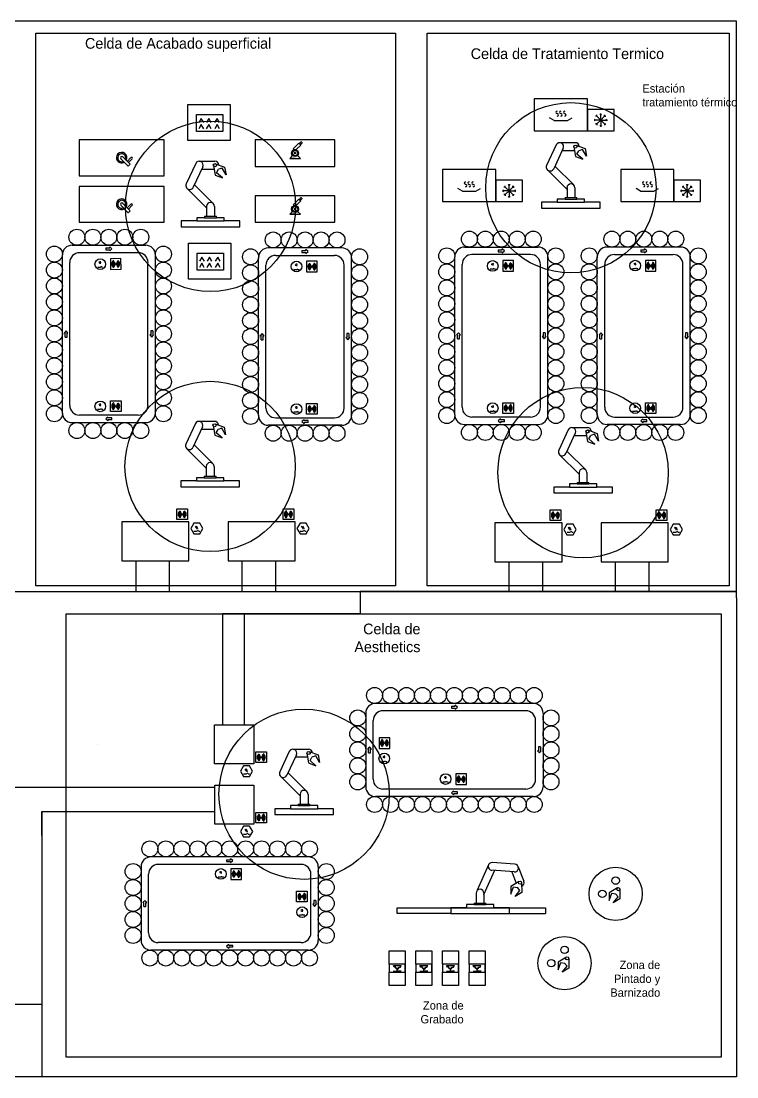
# Model space of a CAD drawing. Header units: millimetres. Extents: x -41525 to 30241, y -6776 to 24131.
# Drawn here: x 16788 to 30241, y -4636 to 15198 of the extents above; entities that cross this region are included whole.
import ezdxf

# ---------------------------------------------------------------- set-up
doc = ezdxf.new("R2010")
doc.units = ezdxf.units.MM
doc.header["$LTSCALE"] = 0.4
for name, color, linetype in [('01 Contornos vistos 0.35', 150, 'Continuous'), ('Almacenaje', 80, 'Continuous'), ('Celdas', 200, 'Continuous'), ('Maquina', 82, 'Continuous'), ('Robots', 80, 'Continuous'), ('Sensores', 211, 'Continuous'), ('Texto2', 7, 'Continuous')]:
    doc.layers.add(name, color=color, linetype=linetype)

msp = doc.modelspace()

# ---------------------------------------------------------------- linework, layer by layer
at = {"layer": '01 Contornos vistos 0.35'}
for p, q in [((30233, 15198), (-4530, 15198)), ((30233, 4482), (30233, 15198)), ((18943, 5058), (18943, 4482)), ((19573, 5058), (19573, 4482)), ((20939, 5058), (20939, 4482)), ((21569, 5058), (21569, 4482)), ((25957, 5041), (25957, 4482)), ((26587, 5041), (26587, 4482)), ((27953, 5041), (27953, 4482)), ((28583, 5041), (28583, 4482)), ((-4530, 4482), (30233, 4482)), ((30233, 4482), (23158, 4482)), ((23158, 4482), (23158, 4061)), ((30233, 4364), (30233, 4482)), ((30233, 4364), (30233, -4636)), ((20793, 4061), (20570, 4061)), ((20570, 4061), (20570, 1978)), ((23158, 4061), (20793, 4061)), ((20793, 4061), (20980, 4061)), ((20980, 4061), (20980, 1978)), ((18227, 1611), (18227, 1611)), ((20426, 803), (16309, 803)), ((17175, -103), (17175, 350)), ((17175, 350), (17175, -4636)), ((17175, -103), (17175, 350)), ((17175, 350), (20426, 350)), ((17175, -1917), (17175, -3277)), ((17175, -3277), (14222, -3277)), ((7619, -4628), (16860, -4628)), ((30233, -4636), (7619, -4636)), ((16860, -4628), (17158, -4628))]:
    msp.add_line(p, q, dxfattribs=at)
at = {"layer": '01 Contornos vistos 0.35', "color": 40, "true_color": 0xf8d731}
for p, q in [((19920, 13629), (20720, 13629)), ((19920, 12954), (19920, 13629)), ((20720, 13629), (20720, 12954)), ((20720, 12954), (19920, 12954)), ((19932, 11024), (20732, 11024)), ((19932, 10349), (19932, 11024)), ((20732, 11024), (20732, 10349)), ((20732, 10349), (19932, 10349))]:
    msp.add_line(p, q, dxfattribs=at)
at = {"layer": '01 Contornos vistos 0.35', "color": 2}
for p, q in [((26806, 13330), (26719, 13380)), ((26806, 13330), (27056, 13330)), ((27056, 13330), (27143, 13380)), ((27581, 13340), (27556, 13340)), ((27581, 13340), (27563, 13357)), ((27581, 13340), (27563, 13322)), ((27681, 13340), (27581, 13340)), ((27610, 13410), (27585, 13410)), ((27610, 13410), (27593, 13428)), ((27610, 13410), (27610, 13435)), ((27681, 13340), (27610, 13410)), ((27681, 13340), (27610, 13269)), ((27681, 13440), (27663, 13457)), ((27681, 13440), (27681, 13465)), ((27681, 13440), (27699, 13457)), ((27681, 13340), (27681, 13440)), ((27681, 13340), (27752, 13410)), ((27681, 13340), (27681, 13240)), ((27681, 13340), (27781, 13340)), ((27681, 13340), (27752, 13269)), ((27752, 13410), (27752, 13435)), ((27752, 13410), (27769, 13428)), ((27752, 13410), (27777, 13410)), ((27781, 13340), (27799, 13357)), ((27781, 13340), (27806, 13340)), ((27781, 13340), (27799, 13322)), ((27610, 13269), (27585, 13269)), ((27610, 13269), (27593, 13251)), ((27610, 13269), (27610, 13244)), ((27681, 13240), (27663, 13222)), ((27681, 13240), (27699, 13222)), ((27681, 13240), (27681, 13215)), ((27752, 13269), (27777, 13269)), ((27752, 13269), (27769, 13251)), ((27752, 13269), (27752, 13244)), ((21902, 12799), (22008, 12905)), ((22008, 12905), (22043, 12870)), ((22017, 12896), (22052, 12932)), ((22034, 12879), (22070, 12914)), ((22061, 12923), (22052, 12932)), ((22061, 12923), (22070, 12914)), ((21972, 12799), (22043, 12870)), ((18662, 12614), (18803, 12473)), ((18838, 12508), (18697, 12650)), ((18782, 12564), (18853, 12635)), ((18803, 12473), (18838, 12508)), ((18804, 12543), (18874, 12614)), ((21891, 12674), (21837, 12619)), ((21937, 12619), (21837, 12619)), ((21837, 12619), (22037, 12619)), ((21983, 12674), (22037, 12619)), ((25888, 12082), (25871, 12100)), ((25888, 12082), (25888, 12107)), ((25959, 12112), (25942, 12129)), ((25959, 12112), (25959, 12137)), ((25959, 12112), (25977, 12129)), ((25959, 12012), (25959, 12112)), ((26030, 12082), (26030, 12107)), ((26030, 12082), (26048, 12100)), ((29236, 12082), (29218, 12100)), ((29236, 12082), (29236, 12107)), ((29307, 12112), (29289, 12129)), ((29307, 12112), (29307, 12137)), ((29307, 12112), (29324, 12129)), ((29307, 12012), (29307, 12112)), ((29377, 12082), (29377, 12107)), ((29377, 12082), (29395, 12100)), ((25084, 12002), (24998, 12052)), ((25084, 12002), (25334, 12002)), ((25334, 12002), (25421, 12052)), ((25859, 12012), (25834, 12012)), ((25859, 12012), (25842, 12029)), ((25859, 12012), (25842, 11994)), ((25959, 12012), (25859, 12012)), ((25888, 12082), (25863, 12082)), ((25888, 11941), (25863, 11941)), ((25888, 11941), (25871, 11923)), ((25959, 12012), (25888, 12082)), ((25959, 12012), (25888, 11941)), ((25888, 11941), (25888, 11916)), ((25959, 11912), (25942, 11894)), ((25959, 12012), (26030, 12082)), ((25959, 12012), (25959, 11912)), ((25959, 12012), (26059, 12012)), ((25959, 12012), (26030, 11941)), ((25959, 11912), (25977, 11894)), ((25959, 11912), (25959, 11887)), ((26030, 12082), (26055, 12082)), ((26030, 11941), (26055, 11941)), ((26030, 11941), (26048, 11923)), ((26030, 11941), (26030, 11916)), ((26059, 12012), (26077, 12029)), ((26059, 12012), (26084, 12012)), ((26059, 12012), (26077, 11994)), ((28432, 12002), (28345, 12052)), ((28432, 12002), (28682, 12002)), ((28682, 12002), (28768, 12052)), ((29207, 12012), (29182, 12012)), ((29207, 12012), (29189, 12029)), ((29207, 12012), (29189, 11994)), ((29307, 12012), (29207, 12012)), ((29236, 12082), (29211, 12082)), ((29236, 11941), (29211, 11941)), ((29236, 11941), (29218, 11923)), ((29307, 12012), (29236, 12082)), ((29307, 12012), (29236, 11941)), ((29236, 11941), (29236, 11916)), ((29307, 11912), (29289, 11894)), ((29307, 12012), (29377, 12082)), ((29307, 12012), (29307, 11912)), ((29307, 12012), (29407, 12012)), ((29307, 12012), (29377, 11941)), ((29307, 11912), (29324, 11894)), ((29307, 11912), (29307, 11887)), ((29377, 12082), (29402, 12082)), ((29377, 11941), (29402, 11941)), ((29377, 11941), (29395, 11923)), ((29377, 11941), (29377, 11916)), ((29407, 12012), (29424, 12029)), ((29407, 12012), (29432, 12012)), ((29407, 12012), (29424, 11994)), ((18662, 11739), (18803, 11598)), ((18838, 11633), (18697, 11775)), ((18782, 11689), (18853, 11760)), ((18804, 11668), (18874, 11739)), ((21902, 11749), (22008, 11855)), ((21972, 11749), (22043, 11820)), ((22008, 11855), (22043, 11820)), ((22017, 11846), (22052, 11882)), ((22034, 11829), (22070, 11864)), ((22061, 11873), (22052, 11882)), ((22061, 11873), (22070, 11864)), ((18803, 11598), (18838, 11633)), ((21891, 11624), (21837, 11569)), ((21937, 11569), (21837, 11569)), ((21837, 11569), (22037, 11569)), ((21983, 11624), (22037, 11569)), ((23707, -2517), (23707, -2267)), ((23707, -2267), (24007, -2267)), ((24007, -2267), (24007, -2917)), ((24207, -2517), (24207, -2267)), ((24207, -2267), (24507, -2267)), ((24507, -2267), (24507, -2917)), ((24707, -2517), (24707, -2267)), ((24707, -2267), (25007, -2267)), ((25007, -2267), (25007, -2917)), ((25207, -2517), (25207, -2267)), ((25207, -2267), (25507, -2267)), ((25507, -2267), (25507, -2917)), ((23799, -2572), (23784, -2546)), ((23784, -2546), (23931, -2546)), ((23829, -2572), (23799, -2572)), ((23829, -2592), (23829, -2572)), ((23886, -2592), (23886, -2572)), ((23886, -2572), (23916, -2572)), ((23916, -2572), (23931, -2546)), ((24299, -2572), (24284, -2546)), ((24284, -2546), (24431, -2546)), ((24329, -2572), (24299, -2572)), ((24329, -2592), (24329, -2572)), ((24386, -2592), (24386, -2572)), ((24386, -2572), (24416, -2572)), ((24416, -2572), (24431, -2546)), ((24799, -2572), (24784, -2546)), ((24784, -2546), (24931, -2546)), ((24829, -2572), (24799, -2572)), ((24829, -2592), (24829, -2572)), ((24886, -2592), (24886, -2572)), ((24886, -2572), (24916, -2572)), ((24916, -2572), (24931, -2546)), ((25299, -2572), (25284, -2546)), ((25284, -2546), (25431, -2546)), ((25329, -2572), (25299, -2572)), ((25329, -2592), (25329, -2572)), ((25386, -2592), (25386, -2572)), ((25386, -2572), (25416, -2572)), ((25416, -2572), (25431, -2546)), ((23707, -2917), (23707, -2667)), ((23782, -2648), (23847, -2648)), ((23857, -2620), (23829, -2592)), ((23829, -2592), (23886, -2592)), ((23847, -2648), (23847, -2653)), ((23847, -2653), (23857, -2653)), ((23857, -2620), (23886, -2592)), ((23857, -2642), (23857, -2620)), ((23867, -2653), (23857, -2653)), ((23867, -2648), (23867, -2653)), ((23932, -2648), (23867, -2648)), ((24207, -2917), (24207, -2667)), ((24282, -2648), (24347, -2648)), ((24357, -2620), (24329, -2592)), ((24329, -2592), (24386, -2592)), ((24347, -2648), (24347, -2653)), ((24347, -2653), (24357, -2653)), ((24357, -2620), (24386, -2592)), ((24357, -2642), (24357, -2620)), ((24367, -2653), (24357, -2653)), ((24367, -2648), (24367, -2653)), ((24432, -2648), (24367, -2648)), ((24707, -2917), (24707, -2667)), ((24782, -2648), (24847, -2648)), ((24857, -2620), (24829, -2592)), ((24829, -2592), (24886, -2592)), ((24847, -2648), (24847, -2653)), ((24847, -2653), (24857, -2653)), ((24857, -2620), (24886, -2592)), ((24857, -2642), (24857, -2620)), ((24867, -2653), (24857, -2653)), ((24867, -2648), (24867, -2653)), ((24932, -2648), (24867, -2648)), ((25207, -2917), (25207, -2667)), ((25282, -2648), (25347, -2648)), ((25357, -2620), (25329, -2592)), ((25329, -2592), (25386, -2592)), ((25347, -2648), (25347, -2653)), ((25347, -2653), (25357, -2653)), ((25357, -2620), (25386, -2592)), ((25357, -2642), (25357, -2620)), ((25367, -2653), (25357, -2653)), ((25367, -2648), (25367, -2653)), ((25432, -2648), (25367, -2648)), ((24007, -2917), (23707, -2917)), ((24507, -2917), (24207, -2917)), ((25007, -2917), (24707, -2917)), ((25507, -2917), (25207, -2917))]:
    msp.add_line(p, q, dxfattribs=at)
at = {"layer": '01 Contornos vistos 0.35', "color": 6}
for p, q in [((18227, 10578), (18277, 10579)), ((18277, 10579), (18298, 10592)), ((18298, 10579), (18327, 10580)), ((21913, 10535), (21963, 10535)), ((21963, 10535), (21985, 10547)), ((21985, 10535), (22013, 10535)), ((25602, 10544), (25652, 10545)), ((25652, 10545), (25674, 10557)), ((25674, 10545), (25702, 10545)), ((28279, 10551), (28329, 10551)), ((28329, 10551), (28351, 10563)), ((28351, 10551), (28379, 10551)), ((18226, 7906), (18276, 7906)), ((18276, 7906), (18298, 7919)), ((18298, 7906), (18326, 7906)), ((21913, 7856), (21963, 7856)), ((21963, 7856), (21985, 7869)), ((21985, 7856), (22013, 7856)), ((25601, 7872), (25651, 7872)), ((25651, 7872), (25673, 7884)), ((25673, 7872), (25701, 7872)), ((28279, 7872), (28329, 7872)), ((28329, 7872), (28351, 7884)), ((28351, 7872), (28379, 7872)), ((20064, 5692), (20078, 5687)), ((20084, 5692), (20098, 5687)), ((22061, 5692), (22075, 5687)), ((22081, 5692), (22095, 5687)), ((27078, 5675), (27092, 5670)), ((27098, 5675), (27112, 5670)), ((29075, 5675), (29089, 5670)), ((29095, 5675), (29109, 5670)), ((23564, 1291), (23614, 1291)), ((23614, 1291), (23635, 1303)), ((23635, 1291), (23664, 1291)), ((20997, 1134), (21011, 1129)), ((21017, 1134), (21031, 1129)), ((24716, 905), (24766, 905)), ((24766, 905), (24788, 918)), ((24788, 905), (24816, 905)), ((20998, 0), (21012, -5)), ((21018, 0), (21032, -5)), ((20492, -877), (20542, -877)), ((20542, -877), (20563, -865)), ((20563, -877), (20592, -877)), ((22069, -1594), (22091, -1581)), ((22019, -1594), (22069, -1594)), ((22091, -1594), (22119, -1594))]:
    msp.add_line(p, q, dxfattribs=at)
at = {"layer": '01 Contornos vistos 0.35', "color": 3}
for p, q in [((19205, 5793), (18680, 5793)), ((18680, 5793), (18680, 5058)), ((21202, 5793), (20677, 5793)), ((20677, 5793), (20677, 5058)), ((26219, 5775), (25694, 5775)), ((25694, 5775), (25694, 5041)), ((28216, 5775), (27691, 5775)), ((27691, 5775), (27691, 5041)), ((18680, 5058), (19205, 5058)), ((20677, 5058), (21202, 5058)), ((25694, 5041), (26219, 5041)), ((27691, 5041), (28216, 5041))]:
    msp.add_line(p, q, dxfattribs=at)
at = {"layer": '01 Contornos vistos 0.35', "color": 217, "true_color": 0x93278f}
for points in [[(17063, 14975), (23823, 14975), (23823, 4590), (17063, 4590)], [(24419, 14975), (30097, 14975), (30097, 4590), (24419, 4590)], [(17635, 4061), (29945, 4061), (29945, -4268), (17635, -4268)]]:
    msp.add_lwpolyline(points, close=True, dxfattribs=at)
at = {"layer": '01 Contornos vistos 0.35', "color": 2}
for points in [[(26431, 13140), (27431, 13140), (27431, 13740), (26431, 13740)], [(27431, 13140), (27931, 13140), (27931, 13540), (27431, 13540)], [(17879, 12294), (19479, 12294), (19479, 12969), (17879, 12969)], [(21187, 12469), (22687, 12469), (22687, 12969), (21187, 12969)], [(24709, 11812), (25709, 11812), (25709, 12412), (24709, 12412)], [(28057, 11812), (29057, 11812), (29057, 12412), (28057, 12412)], [(25709, 11812), (26209, 11812), (26209, 12212), (25709, 12212)], [(29057, 11812), (29557, 11812), (29557, 12212), (29057, 12212)], [(17879, 11419), (19479, 11419), (19479, 12094), (17879, 12094)], [(21187, 11419), (22687, 11419), (22687, 11919), (21187, 11919)], [(23707, -2667), (24007, -2667), (24007, -2517), (23707, -2517)], [(24207, -2667), (24507, -2667), (24507, -2517), (24207, -2517)], [(24707, -2667), (25007, -2667), (25007, -2517), (24707, -2517)], [(25207, -2667), (25507, -2667), (25507, -2517), (25207, -2517)]]:
    msp.add_lwpolyline(points, close=True, dxfattribs=at)
at = {"layer": '01 Contornos vistos 0.35', "color": 40, "true_color": 0xf8d731}
for points in [[(20084, 13447), (20580, 13447), (20580, 13124), (20084, 13124)], [(20096, 10842), (20593, 10842), (20593, 10519), (20096, 10519)]]:
    msp.add_lwpolyline(points, close=True, dxfattribs=at)
for points in [[(20219, 13291), (20173, 13372), (20126, 13291)], [(20363, 13291), (20316, 13372), (20270, 13291)], [(20517, 13291), (20470, 13372), (20424, 13291)], [(20219, 13176), (20172, 13256), (20126, 13176)], [(20361, 13176), (20315, 13256), (20268, 13176)], [(20518, 13176), (20472, 13256), (20426, 13176)], [(20232, 10686), (20185, 10766), (20139, 10686)], [(20375, 10686), (20329, 10766), (20282, 10686)], [(20529, 10686), (20483, 10766), (20436, 10686)], [(20231, 10571), (20185, 10651), (20138, 10571)], [(20373, 10571), (20327, 10651), (20281, 10571)], [(20531, 10571), (20484, 10651), (20438, 10571)]]:
    msp.add_lwpolyline(points, dxfattribs=at)
at = {"layer": '01 Contornos vistos 0.35', "color": 6}
for points in [[(18468, 10533), (18668, 10536), (18665, 10736), (18465, 10733)], [(22154, 10486), (22354, 10486), (22354, 10686), (22154, 10686)], [(25844, 10499), (26044, 10502), (26041, 10702), (25841, 10699)], [(28520, 10502), (28720, 10502), (28720, 10702), (28520, 10702)], [(18467, 8064), (18667, 8064), (18667, 7864), (18467, 7864)], [(22154, 8013), (22354, 8013), (22354, 7813), (22154, 7813)], [(25842, 8029), (26042, 8029), (26042, 7829), (25842, 7829)], [(28520, 8029), (28720, 8029), (28720, 7829), (28520, 7829)], [(19715, 6033), (19915, 6033), (19915, 5833), (19715, 5833)], [(21712, 6033), (21912, 6033), (21912, 5833), (21712, 5833)], [(26729, 6015), (26929, 6015), (26929, 5815), (26729, 5815)], [(28726, 6015), (28926, 6015), (28926, 5815), (28726, 5815)], [(23717, 1736), (23517, 1736), (23517, 1536), (23717, 1536)], [(21200, 1468), (21400, 1468), (21400, 1268), (21200, 1268)], [(24957, 857), (25157, 857), (25157, 1057), (24957, 1057)], [(21200, 334), (21400, 334), (21400, 134), (21200, 134)], [(20732, -926), (20932, -926), (20932, -726), (20732, -726)], [(22166, -1349), (21966, -1349), (21966, -1149), (22166, -1149)]]:
    msp.add_lwpolyline(points, close=True, dxfattribs=at)
at = {"layer": '01 Contornos vistos 0.35', "color": 1}
for centre, radius in [((27121, 12067), 1600), ((20347, 11718), 1600), ((20340, 6832), 1600), ((27349, 6716), 1600), ((22106, 674), 1600), ((27962, -1198), 500), ((27002, -2499), 500)]:
    msp.add_circle(centre, radius, dxfattribs=at)
at = {"layer": '01 Contornos vistos 0.35', "color": 2}
for centre, radius in [((21937, 12719), 65), ((21937, 12719), 50), ((21937, 12719), 15), ((21937, 11669), 65), ((21937, 11669), 50), ((21937, 11669), 15), ((27962, -948), 70), ((27712, -1198), 70), ((27002, -2249), 70), ((26752, -2499), 70), ((23857, -2646), 2), ((24357, -2646), 2), ((24857, -2646), 2), ((25357, -2646), 2)]:
    msp.add_circle(centre, radius, dxfattribs=at)
at = {"layer": '01 Contornos vistos 0.35', "color": 85, "true_color": 0x58ba48}
for centre in [(17837, 11138), (18137, 11138), (18437, 11138), (18737, 11138), (19037, 11138), (21525, 11087), (21825, 11087), (22125, 11087), (22425, 11087), (22725, 11087), (25213, 11103), (25513, 11103), (25813, 11103), (26113, 11103), (26413, 11103), (27891, 11103), (28191, 11103), (28491, 11103), (28791, 11103), (29091, 11103), (17413, 10822), (19462, 10822), (21100, 10771), (23149, 10771), (24788, 10787), (26838, 10787), (27466, 10787), (29515, 10787), (17413, 10522), (19462, 10522), (21100, 10471), (23149, 10471), (24788, 10487), (26838, 10487), (27466, 10487), (29515, 10487), (17413, 10222), (19462, 10222), (21100, 10171), (23149, 10171), (24788, 10187), (26838, 10187), (27466, 10187), (29515, 10187), (17413, 9922), (19462, 9922), (21100, 9871), (23149, 9871), (24788, 9887), (26838, 9887), (27466, 9887), (29515, 9887), (17413, 9622), (19462, 9622), (21100, 9571), (23149, 9571), (24788, 9587), (26838, 9587), (27466, 9587), (29515, 9587), (17413, 9322), (19462, 9322), (21100, 9271), (23149, 9271), (24788, 9287), (26838, 9287), (27466, 9287), (29515, 9287), (17413, 9022), (19462, 9022), (24788, 8987), (26838, 8987), (27466, 8987), (29515, 8987), (21100, 8971), (23149, 8971), (17413, 8722), (19462, 8722), (21100, 8671), (23149, 8671), (24788, 8687), (26838, 8687), (27466, 8687), (29515, 8687), (17413, 8422), (19462, 8422), (24788, 8387), (26838, 8387), (27466, 8387), (29515, 8387), (21100, 8371), (23149, 8371), (17413, 8122), (19462, 8122), (21100, 8071), (23149, 8071), (24788, 8087), (26838, 8087), (27466, 8087), (29515, 8087), (17413, 7822), (19462, 7822), (24788, 7787), (26838, 7787), (27466, 7787), (29515, 7787), (21100, 7771), (23149, 7771), (17837, 7506), (18137, 7506), (18437, 7506), (18737, 7506), (19037, 7506), (21525, 7456), (21825, 7456), (22125, 7456), (22425, 7456), (22725, 7456), (25213, 7471), (25513, 7471), (25813, 7471), (26113, 7471), (26413, 7471), (27891, 7471), (28191, 7471), (28491, 7471), (28791, 7471), (29091, 7471), (23431, 2531), (23731, 2531), (24031, 2531), (24331, 2531), (24631, 2531), (24931, 2531), (25231, 2531), (25531, 2531), (25831, 2531), (26131, 2531), (26431, 2531), (23115, 2107), (26747, 2107), (23115, 1807), (26747, 1807), (23115, 1507), (26747, 1507), (23115, 1207), (26747, 1207), (23115, 907), (26747, 907), (23431, 482), (23731, 482), (24031, 482), (24331, 482), (24631, 482), (24931, 482), (25231, 482), (25531, 482), (25831, 482), (26131, 482), (26431, 482), (19208, -353), (19508, -353), (19808, -353), (20108, -353), (20408, -353), (20708, -353), (21008, -353), (21308, -353), (21608, -353), (21908, -353), (22208, -353), (18892, -778), (22524, -778), (18892, -1078), (22524, -1078), (18892, -1378), (22524, -1378), (18892, -1678), (22524, -1678), (18892, -1978), (22524, -1978), (19208, -2403), (19508, -2403), (19808, -2403), (20108, -2403), (20408, -2403), (20708, -2403), (21008, -2403), (21308, -2403), (21608, -2403), (21908, -2403), (22208, -2403)]:
    msp.add_circle(centre, 150, dxfattribs=at)
at = {"layer": '01 Contornos vistos 0.35', "color": 6}
for centre, radius in [((18276, 10633), 100), ((18567, 10635), 5), ((21963, 10589), 100), ((22254, 10586), 5), ((25651, 10599), 100), ((25942, 10600), 5), ((28329, 10605), 100), ((28620, 10602), 5), ((18276, 7961), 100), ((18567, 7964), 5), ((21963, 7910), 100), ((25651, 7926), 100), ((25942, 7929), 5), ((28329, 7926), 100), ((28620, 7929), 5), ((22254, 7913), 5), ((19815, 5933), 5), ((21812, 5933), 5), ((26829, 5915), 5), ((28826, 5915), 5), ((23617, 1636), 5), ((23614, 1345), 100), ((21300, 1368), 5), ((24766, 960), 100), ((25057, 957), 5), ((21300, 234), 5), ((20542, -823), 100), ((20832, -826), 5), ((22066, -1249), 5), ((22069, -1540), 100)]:
    msp.add_circle(centre, radius, dxfattribs=at)
at = {"layer": '01 Contornos vistos 0.35', "color": 2}
for centre, radius, start, end in [((26864, 13484), 24.1, 90, 270), ((26931, 13484), 24.1, 90, 270), ((27005, 13484), 24.1, 90, 270), ((26864, 13436), 24.1, 270, 90), ((26931, 13436), 24.1, 270, 90), ((27005, 13436), 24.1, 270, 90), ((18679, 12632), 100, 329.4775, 300.5225), ((18679, 12632), 75, 334.4712, 295.5288), ((21937, 12834), 50, 225, 315), ((18679, 12632), 25, 45, 225), ((18864, 12624), 15, 315, 135), ((25142, 12156), 24.1, 90, 270), ((25142, 12108), 24.1, 270, 90), ((25209, 12156), 24.1, 90, 270), ((25209, 12108), 24.1, 270, 90), ((25283, 12156), 24.1, 90, 270), ((25283, 12108), 24.1, 270, 90), ((28489, 12156), 24.1, 90, 270), ((28489, 12108), 24.1, 270, 90), ((28557, 12156), 24.1, 90, 270), ((28557, 12108), 24.1, 270, 90), ((28631, 12156), 24.1, 90, 270), ((28631, 12108), 24.1, 270, 90), ((18679, 11757), 100, 329.4775, 300.5225), ((18679, 11757), 75, 334.4712, 295.5288), ((18679, 11757), 25, 45, 225), ((18864, 11749), 15, 315, 135), ((21937, 11784), 50, 225, 315)]:
    msp.add_arc(centre, radius, start, end, dxfattribs=at)
at = {"layer": '01 Contornos vistos 0.35', "color": 6}
for centre, radius, start, end in [((18240, 10663), 20.8, 330.88, 30.88), ((18240, 10663), 34.7, 330.88, 30.88), ((18240, 10663), 48.6, 330.88, 30.88), ((18567, 10635), 75, 120.88, 240.88), ((18567, 10635), 65, 120.88, 240.88), ((18567, 10635), 55, 120.88, 240.88), ((18567, 10635), 45, 120.88, 240.88), ((18567, 10635), 35, 120.88, 240.88), ((18567, 10635), 25, 120.88, 240.88), ((18567, 10635), 15, 120.88, 240.88), ((18567, 10635), 15, 300.88, 60.88), ((18567, 10635), 25, 300.88, 60.88), ((18567, 10635), 35, 300.88, 60.88), ((18567, 10635), 45, 300.88, 60.88), ((18567, 10635), 55, 300.88, 60.88), ((18567, 10635), 65, 300.88, 60.88), ((18567, 10635), 75, 300.88, 60.88), ((21928, 10619), 20.8, 330, 30), ((21928, 10619), 34.7, 330, 30), ((21928, 10619), 48.6, 330, 30), ((22254, 10586), 75, 120, 240), ((22254, 10586), 65, 120, 240), ((22254, 10586), 55, 120, 240), ((22254, 10586), 45, 120, 240), ((22254, 10586), 35, 120, 240), ((22254, 10586), 25, 120, 240), ((22254, 10586), 15, 120, 240), ((22254, 10586), 15, 300, 60), ((22254, 10586), 25, 300, 60), ((22254, 10586), 35, 300, 60), ((22254, 10586), 45, 300, 60), ((22254, 10586), 55, 300, 60), ((22254, 10586), 65, 300, 60), ((22254, 10586), 75, 300, 60), ((25616, 10629), 20.8, 330.88, 30.88), ((25616, 10629), 34.7, 330.88, 30.88), ((25616, 10629), 48.6, 330.88, 30.88), ((25942, 10600), 75, 120.88, 240.88), ((25942, 10600), 65, 120.88, 240.88), ((25942, 10600), 55, 120.88, 240.88), ((25942, 10600), 45, 120.88, 240.88), ((25942, 10600), 35, 120.88, 240.88), ((25942, 10600), 25, 120.88, 240.88), ((25942, 10600), 15, 120.88, 240.88), ((25942, 10600), 15, 300.88, 60.88), ((25942, 10600), 25, 300.88, 60.88), ((25942, 10600), 35, 300.88, 60.88), ((25942, 10600), 45, 300.88, 60.88), ((25942, 10600), 55, 300.88, 60.88), ((25942, 10600), 65, 300.88, 60.88), ((25942, 10600), 75, 300.88, 60.88), ((28294, 10635), 20.8, 330, 30), ((28294, 10635), 34.7, 330, 30), ((28294, 10635), 48.6, 330, 30), ((28620, 10602), 75, 120, 240), ((28620, 10602), 65, 120, 240), ((28620, 10602), 55, 120, 240), ((28620, 10602), 45, 120, 240), ((28620, 10602), 35, 120, 240), ((28620, 10602), 25, 120, 240), ((28620, 10602), 15, 120, 240), ((28620, 10602), 15, 300, 60), ((28620, 10602), 25, 300, 60), ((28620, 10602), 35, 300, 60), ((28620, 10602), 45, 300, 60), ((28620, 10602), 55, 300, 60), ((28620, 10602), 65, 300, 60), ((28620, 10602), 75, 300, 60), ((18240, 7991), 20.8, 330, 30), ((18240, 7991), 34.7, 330, 30), ((18240, 7991), 48.6, 330, 30), ((18567, 7964), 75, 120, 240), ((18567, 7964), 65, 120, 240), ((18567, 7964), 55, 120, 240), ((18567, 7964), 45, 120, 240), ((18567, 7964), 35, 120, 240), ((18567, 7964), 25, 120, 240), ((18567, 7964), 15, 120, 240), ((18567, 7964), 15, 300, 60), ((18567, 7964), 25, 300, 60), ((18567, 7964), 35, 300, 60), ((18567, 7964), 45, 300, 60), ((18567, 7964), 55, 300, 60), ((18567, 7964), 65, 300, 60), ((18567, 7964), 75, 300, 60), ((21928, 7941), 20.8, 330, 30), ((21928, 7941), 34.7, 330, 30), ((21928, 7941), 48.6, 330, 30), ((22254, 7913), 75, 120, 240), ((22254, 7913), 65, 120, 240), ((22254, 7913), 55, 120, 240), ((22254, 7913), 45, 120, 240), ((22254, 7913), 35, 120, 240), ((22254, 7913), 25, 120, 240), ((22254, 7913), 25, 300, 60), ((22254, 7913), 35, 300, 60), ((22254, 7913), 45, 300, 60), ((22254, 7913), 55, 300, 60), ((22254, 7913), 65, 300, 60), ((22254, 7913), 75, 300, 60), ((25616, 7956), 20.8, 330, 30), ((25616, 7956), 34.7, 330, 30), ((25616, 7956), 48.6, 330, 30), ((25942, 7929), 75, 120, 240), ((25942, 7929), 65, 120, 240), ((25942, 7929), 55, 120, 240), ((25942, 7929), 45, 120, 240), ((25942, 7929), 35, 120, 240), ((25942, 7929), 25, 120, 240), ((25942, 7929), 15, 120, 240), ((25942, 7929), 15, 300, 60), ((25942, 7929), 25, 300, 60), ((25942, 7929), 35, 300, 60), ((25942, 7929), 45, 300, 60), ((25942, 7929), 55, 300, 60), ((25942, 7929), 65, 300, 60), ((25942, 7929), 75, 300, 60), ((28294, 7956), 20.8, 330, 30), ((28294, 7956), 34.7, 330, 30), ((28294, 7956), 48.6, 330, 30), ((28620, 7929), 75, 120, 240), ((28620, 7929), 65, 120, 240), ((28620, 7929), 55, 120, 240), ((28620, 7929), 45, 120, 240), ((28620, 7929), 35, 120, 240), ((28620, 7929), 25, 120, 240), ((28620, 7929), 15, 120, 240), ((28620, 7929), 15, 300, 60), ((28620, 7929), 25, 300, 60), ((28620, 7929), 35, 300, 60), ((28620, 7929), 45, 300, 60), ((28620, 7929), 55, 300, 60), ((28620, 7929), 65, 300, 60), ((28620, 7929), 75, 300, 60), ((22254, 7913), 15, 120, 240), ((22254, 7913), 15, 300, 60), ((19815, 5933), 75, 120, 240), ((19815, 5933), 65, 120, 240), ((19815, 5933), 55, 120, 240), ((19815, 5933), 45, 120, 240), ((19815, 5933), 35, 120, 240), ((19815, 5933), 25, 120, 240), ((19815, 5933), 25, 300, 60), ((19815, 5933), 35, 300, 60), ((19815, 5933), 45, 300, 60), ((19815, 5933), 55, 300, 60), ((19815, 5933), 65, 300, 60), ((19815, 5933), 75, 300, 60), ((21812, 5933), 75, 120, 240), ((21812, 5933), 65, 120, 240), ((21812, 5933), 55, 120, 240), ((21812, 5933), 45, 120, 240), ((21812, 5933), 35, 120, 240), ((21812, 5933), 25, 120, 240), ((21812, 5933), 25, 300, 60), ((21812, 5933), 35, 300, 60), ((21812, 5933), 45, 300, 60), ((21812, 5933), 55, 300, 60), ((21812, 5933), 65, 300, 60), ((21812, 5933), 75, 300, 60), ((26829, 5915), 75, 120, 240), ((26829, 5915), 65, 120, 240), ((26829, 5915), 55, 120, 240), ((26829, 5915), 45, 120, 240), ((26829, 5915), 45, 300, 60), ((26829, 5915), 55, 300, 60), ((26829, 5915), 65, 300, 60), ((26829, 5915), 75, 300, 60), ((28826, 5915), 75, 120, 240), ((28826, 5915), 65, 120, 240), ((28826, 5915), 55, 120, 240), ((28826, 5915), 45, 120, 240), ((28826, 5915), 45, 300, 60), ((28826, 5915), 55, 300, 60), ((28826, 5915), 65, 300, 60), ((28826, 5915), 75, 300, 60), ((19815, 5933), 15, 120, 240), ((19815, 5933), 15, 300, 60), ((21812, 5933), 15, 120, 240), ((21812, 5933), 15, 300, 60), ((26829, 5915), 35, 120, 240), ((26829, 5915), 25, 120, 240), ((26829, 5915), 15, 120, 240), ((26829, 5915), 15, 300, 60), ((26829, 5915), 25, 300, 60), ((26829, 5915), 35, 300, 60), ((28826, 5915), 35, 120, 240), ((28826, 5915), 25, 120, 240), ((28826, 5915), 15, 120, 240), ((28826, 5915), 15, 300, 60), ((28826, 5915), 25, 300, 60), ((28826, 5915), 35, 300, 60), ((23617, 1636), 75, 120, 240), ((23617, 1636), 65, 120, 240), ((23617, 1636), 55, 120, 240), ((23617, 1636), 45, 120, 240), ((23617, 1636), 35, 120, 240), ((23617, 1636), 25, 120, 240), ((23617, 1636), 15, 120, 240), ((23617, 1636), 15, 300, 60), ((23617, 1636), 25, 300, 60), ((23617, 1636), 35, 300, 60), ((23617, 1636), 45, 300, 60), ((23617, 1636), 55, 300, 60), ((23617, 1636), 65, 300, 60), ((23617, 1636), 75, 300, 60), ((21300, 1368), 75, 120, 240), ((21300, 1368), 65, 120, 240), ((21300, 1368), 55, 120, 240), ((21300, 1368), 45, 120, 240), ((21300, 1368), 35, 120, 240), ((21300, 1368), 25, 120, 240), ((21300, 1368), 25, 300, 60), ((21300, 1368), 35, 300, 60), ((21300, 1368), 45, 300, 60), ((21300, 1368), 55, 300, 60), ((21300, 1368), 65, 300, 60), ((21300, 1368), 75, 300, 60), ((23578, 1375), 34.7, 330, 30), ((23578, 1375), 48.6, 330, 30), ((21300, 1368), 15, 120, 240), ((21300, 1368), 15, 300, 60), ((23578, 1375), 20.8, 330, 30), ((24731, 990), 20.8, 330, 30), ((24731, 990), 34.7, 330, 30), ((24731, 990), 48.6, 330, 30), ((25057, 957), 75, 120, 240), ((25057, 957), 65, 120, 240), ((25057, 957), 55, 120, 240), ((25057, 957), 45, 120, 240), ((25057, 957), 45, 300, 60), ((25057, 957), 55, 300, 60), ((25057, 957), 65, 300, 60), ((25057, 957), 75, 300, 60), ((25057, 957), 35, 120, 240), ((25057, 957), 25, 120, 240), ((25057, 957), 15, 120, 240), ((25057, 957), 15, 300, 60), ((25057, 957), 25, 300, 60), ((25057, 957), 35, 300, 60), ((21300, 234), 75, 120, 240), ((21300, 234), 65, 120, 240), ((21300, 234), 55, 120, 240), ((21300, 234), 45, 120, 240), ((21300, 234), 35, 120, 240), ((21300, 234), 25, 120, 240), ((21300, 234), 15, 120, 240), ((21300, 234), 15, 300, 60), ((21300, 234), 25, 300, 60), ((21300, 234), 35, 300, 60), ((21300, 234), 45, 300, 60), ((21300, 234), 55, 300, 60), ((21300, 234), 65, 300, 60), ((21300, 234), 75, 300, 60), ((20506, -793), 20.8, 330, 30), ((20506, -793), 34.7, 330, 30), ((20506, -793), 48.6, 330, 30), ((20832, -826), 75, 120, 240), ((20832, -826), 65, 120, 240), ((20832, -826), 55, 120, 240), ((20832, -826), 45, 120, 240), ((20832, -826), 45, 300, 60), ((20832, -826), 55, 300, 60), ((20832, -826), 65, 300, 60), ((20832, -826), 75, 300, 60), ((20832, -826), 35, 120, 240), ((20832, -826), 25, 120, 240), ((20832, -826), 15, 120, 240), ((20832, -826), 15, 300, 60), ((20832, -826), 25, 300, 60), ((20832, -826), 35, 300, 60), ((22066, -1249), 75, 120, 240), ((22066, -1249), 75, 300, 60), ((22066, -1249), 65, 120, 240), ((22066, -1249), 55, 120, 240), ((22066, -1249), 45, 120, 240), ((22066, -1249), 35, 120, 240), ((22066, -1249), 25, 120, 240), ((22066, -1249), 15, 120, 240), ((22066, -1249), 15, 300, 60), ((22066, -1249), 25, 300, 60), ((22066, -1249), 35, 300, 60), ((22066, -1249), 45, 300, 60), ((22066, -1249), 55, 300, 60), ((22066, -1249), 65, 300, 60), ((22034, -1509), 20.8, 330, 30), ((22034, -1509), 34.7, 330, 30), ((22034, -1509), 48.6, 330, 30)]:
    msp.add_arc(centre, radius, start, end, dxfattribs=at)
at = {"layer": 'Almacenaje'}
for p, q in [((19940, 5793), (19205, 5793)), ((19940, 5058), (19940, 5793)), ((21937, 5793), (21202, 5793)), ((21937, 5058), (21937, 5793)), ((26954, 5775), (26219, 5775)), ((26954, 5041), (26954, 5775)), ((28951, 5775), (28216, 5775)), ((28951, 5041), (28951, 5775)), ((19205, 5058), (19940, 5058)), ((21202, 5058), (21937, 5058)), ((26219, 5041), (26954, 5041)), ((28216, 5041), (28951, 5041)), ((20425, 1243), (20425, 1978)), ((20425, 1978), (21160, 1978)), ((21160, 1978), (21160, 1243)), ((21160, 1243), (20425, 1243)), ((20426, 109), (20426, 844)), ((20426, 844), (21160, 844)), ((21160, 844), (21160, 109)), ((21160, 109), (20426, 109))]:
    msp.add_line(p, q, dxfattribs=at)
at = {"layer": 'Maquina'}
for p, q in [((17746, 10988), (19129, 10988)), ((22816, 10937), (21433, 10937)), ((25122, 10953), (26504, 10953)), ((29182, 10953), (27800, 10953)), ((17563, 7840), (17563, 10804)), ((18989, 10848), (17886, 10848)), ((19312, 7840), (19312, 10804)), ((21250, 7789), (21250, 10754)), ((21573, 10797), (22676, 10797)), ((22999, 7789), (22999, 10754)), ((24938, 7805), (24938, 10769)), ((26364, 10813), (25262, 10813)), ((26688, 7805), (26688, 10769)), ((27616, 7805), (27616, 10769)), ((27940, 10813), (29042, 10813)), ((29365, 7805), (29365, 10769)), ((17703, 7980), (17703, 10664)), ((19172, 7980), (19172, 10664)), ((21390, 7929), (21390, 10614)), ((22859, 7929), (22859, 10614)), ((25078, 7945), (25078, 10629)), ((26548, 7945), (26548, 10629)), ((27756, 7945), (27756, 10629)), ((29225, 7945), (29225, 10629)), ((18989, 7796), (17886, 7796)), ((21573, 7746), (22676, 7746)), ((26364, 7761), (25262, 7761)), ((27940, 7761), (29042, 7761)), ((17746, 7656), (19129, 7656)), ((22816, 7606), (21433, 7606)), ((25122, 7621), (26504, 7621)), ((29182, 7621), (27800, 7621)), ((26413, 2381), (23449, 2381)), ((23265, 2198), (23265, 815)), ((26273, 2241), (23589, 2241)), ((26597, 2198), (26597, 815)), ((23405, 955), (23405, 2058)), ((26457, 955), (26457, 2058)), ((26413, 632), (23449, 632)), ((26273, 772), (23589, 772)), ((22190, -503), (19226, -503)), ((19042, -687), (19042, -2069)), ((22050, -643), (19366, -643)), ((22374, -687), (22374, -2069)), ((19182, -1929), (19182, -827)), ((22234, -1929), (22234, -827)), ((22050, -2113), (19366, -2113)), ((22190, -2253), (19226, -2253))]:
    msp.add_line(p, q, dxfattribs=at)
for centre, start, end in [((17746, 10804), 90, 180), ((19129, 10804), 0, 90), ((21433, 10754), 90, 180), ((22816, 10754), 0, 90), ((25122, 10769), 90, 180), ((26504, 10769), 0, 90), ((27800, 10769), 90, 180), ((29182, 10769), 0, 90), ((17886, 10664), 90, 180), ((18989, 10664), 0, 90), ((21573, 10614), 90, 180), ((22676, 10614), 0, 90), ((25262, 10629), 90, 180), ((26364, 10629), 0, 90), ((27940, 10629), 90, 180), ((29042, 10629), 0, 90), ((17886, 7980), 180, 270), ((18989, 7980), 270, 0), ((25262, 7945), 180, 270), ((26364, 7945), 270, 0), ((27940, 7945), 180, 270), ((29042, 7945), 270, 0), ((17746, 7840), 180, 270), ((19129, 7840), 270, 0), ((21433, 7789), 180, 270), ((21573, 7929), 180, 270), ((22676, 7929), 270, 0), ((22816, 7789), 270, 0), ((25122, 7805), 180, 270), ((26504, 7805), 270, 0), ((27800, 7805), 180, 270), ((29182, 7805), 270, 0), ((23449, 2198), 90, 180), ((26413, 2198), 0, 90), ((23589, 2058), 90, 180), ((26273, 2058), 0, 90), ((23449, 815), 180, 270), ((23589, 955), 180, 270), ((26273, 955), 270, 0), ((26413, 815), 270, 0), ((19226, -687), 90, 180), ((22190, -687), 0, 90), ((19366, -827), 90, 180), ((22050, -827), 0, 90), ((19366, -1929), 180, 270), ((22050, -1929), 270, 0), ((19226, -2069), 180, 270), ((22190, -2069), 270, 0)]:
    msp.add_arc(centre, 184, start, end, dxfattribs=at)
at = {"layer": 'Robots'}
for p, q in [((26910, 12915), (27204, 12915)), ((26844, 12872), (26665, 12488)), ((26977, 12810), (26798, 12426)), ((26957, 12768), (27187, 12768)), ((27175, 12836), (27207, 12655)), ((27214, 12869), (27387, 12806)), ((27233, 12699), (27270, 12763)), ((27345, 12605), (27233, 12699)), ((27339, 12788), (27270, 12763)), ((27412, 12661), (27339, 12788)), ((27387, 12806), (27412, 12661)), ((20070, 12523), (19891, 12139)), ((20136, 12566), (20430, 12566)), ((20440, 12520), (20613, 12457)), ((27207, 12655), (27345, 12605)), ((20203, 12461), (20024, 12077)), ((20183, 12419), (20413, 12419)), ((20401, 12487), (20433, 12306)), ((20433, 12306), (20571, 12256)), ((20459, 12350), (20496, 12414)), ((20571, 12256), (20459, 12350)), ((20565, 12439), (20496, 12414)), ((20639, 12312), (20565, 12439)), ((20613, 12457), (20639, 12312)), ((26680, 12405), (27048, 12037)), ((26798, 12426), (26798, 12426)), ((26820, 12473), (27173, 12120)), ((20046, 12124), (20399, 11771)), ((27173, 12120), (27173, 12120)), ((27173, 12120), (27173, 12120)), ((27173, 12120), (27173, 12120)), ((19906, 12056), (20274, 11688)), ((20024, 12077), (20024, 12077)), ((27048, 12067), (27048, 11884)), ((27195, 12067), (27195, 11884)), ((20274, 11718), (20274, 11535)), ((20399, 11771), (20399, 11771)), ((20399, 11771), (20399, 11771)), ((20399, 11771), (20399, 11771)), ((20421, 11718), (20421, 11535)), ((26864, 11796), (26570, 11796)), ((26570, 11796), (26570, 11685)), ((27011, 11854), (26864, 11854)), ((26864, 11854), (26864, 11796)), ((26864, 11796), (27378, 11796)), ((27011, 11884), (27231, 11884)), ((27011, 11884), (27011, 11854)), ((27011, 11854), (27231, 11854)), ((27231, 11854), (27231, 11884)), ((27378, 11854), (27231, 11854)), ((27378, 11796), (27378, 11854)), ((27672, 11796), (27378, 11796)), ((27672, 11685), (27672, 11796)), ((20237, 11505), (20090, 11505)), ((20090, 11505), (20090, 11446)), ((20237, 11535), (20458, 11535)), ((20237, 11535), (20237, 11505)), ((20237, 11505), (20458, 11505)), ((20458, 11505), (20458, 11535)), ((20605, 11505), (20458, 11505)), ((20605, 11446), (20605, 11505)), ((26570, 11685), (27672, 11685)), ((20090, 11446), (19796, 11446)), ((19796, 11446), (19796, 11336)), ((19796, 11336), (20898, 11336)), ((20090, 11446), (20605, 11446)), ((20898, 11446), (20605, 11446)), ((20898, 11336), (20898, 11446)), ((20063, 7637), (19884, 7253)), ((20196, 7575), (20017, 7191)), ((20130, 7680), (20423, 7680)), ((20395, 7601), (20426, 7420)), ((20434, 7634), (20606, 7571)), ((20558, 7553), (20489, 7528)), ((20632, 7426), (20558, 7553)), ((20606, 7571), (20632, 7426)), ((27138, 7563), (27432, 7563)), ((20176, 7533), (20407, 7533)), ((20426, 7420), (20565, 7370)), ((20452, 7464), (20489, 7528)), ((20565, 7370), (20452, 7464)), ((27071, 7520), (26892, 7137)), ((27204, 7458), (27025, 7074)), ((27185, 7416), (27415, 7416)), ((27403, 7484), (27435, 7303)), ((27442, 7517), (27614, 7454)), ((27460, 7348), (27497, 7411)), ((27573, 7253), (27460, 7348)), ((27566, 7437), (27497, 7411)), ((27640, 7309), (27566, 7437)), ((27614, 7454), (27640, 7309)), ((19899, 7170), (20267, 6802)), ((20017, 7191), (20017, 7191)), ((20039, 7238), (20392, 6885)), ((27435, 7303), (27573, 7253)), ((26907, 7053), (27275, 6685)), ((27025, 7074), (27025, 7074)), ((27047, 7121), (27400, 6768)), ((20267, 6832), (20267, 6649)), ((20392, 6885), (20392, 6885)), ((20392, 6885), (20392, 6885)), ((20392, 6885), (20392, 6885)), ((20414, 6832), (20414, 6649)), ((27400, 6768), (27400, 6768)), ((27400, 6768), (27400, 6768)), ((27400, 6768), (27400, 6768)), ((20083, 6561), (19789, 6561)), ((19789, 6561), (19789, 6450)), ((20230, 6619), (20083, 6619)), ((20083, 6619), (20083, 6561)), ((20083, 6561), (20598, 6561)), ((20230, 6649), (20451, 6649)), ((20230, 6649), (20230, 6619)), ((20230, 6619), (20451, 6619)), ((20451, 6619), (20451, 6649)), ((20598, 6619), (20451, 6619)), ((20598, 6561), (20598, 6619)), ((20892, 6561), (20598, 6561)), ((20892, 6450), (20892, 6561)), ((27275, 6716), (27275, 6532)), ((27422, 6716), (27422, 6532)), ((19789, 6450), (20892, 6450)), ((27092, 6444), (26798, 6444)), ((26798, 6444), (26798, 6334)), ((27239, 6503), (27092, 6503)), ((27092, 6503), (27092, 6444)), ((27092, 6444), (27606, 6444)), ((27239, 6532), (27459, 6532)), ((27239, 6532), (27239, 6503)), ((27239, 6503), (27459, 6503)), ((27459, 6503), (27459, 6532)), ((27606, 6503), (27459, 6503)), ((27606, 6444), (27606, 6503)), ((27900, 6444), (27606, 6444)), ((27900, 6334), (27900, 6444)), ((26798, 6334), (27900, 6334)), ((21829, 1479), (21650, 1095)), ((21962, 1417), (21783, 1033)), ((21895, 1521), (22189, 1521)), ((22160, 1443), (22192, 1262)), ((22199, 1475), (22372, 1412)), ((22324, 1395), (22254, 1370)), ((22397, 1268), (22324, 1395)), ((22372, 1412), (22397, 1268)), ((21942, 1374), (22172, 1374)), ((22192, 1262), (22330, 1211)), ((22218, 1306), (22254, 1370)), ((22330, 1211), (22218, 1306)), ((21664, 1012), (22033, 644)), ((21783, 1033), (21783, 1033)), ((21805, 1079), (22158, 726)), ((22033, 674), (22033, 490)), ((22158, 726), (22158, 726)), ((22158, 726), (22158, 726)), ((22158, 726), (22158, 726)), ((22180, 674), (22180, 490)), ((21849, 402), (21555, 402)), ((21555, 402), (21555, 292)), ((21996, 461), (21849, 461)), ((21849, 461), (21849, 402)), ((21849, 402), (22363, 402)), ((21996, 490), (22216, 490)), ((21996, 490), (21996, 461)), ((21996, 461), (22216, 461)), ((22216, 461), (22216, 490)), ((22363, 461), (22216, 461)), ((22363, 402), (22363, 461)), ((22657, 402), (22363, 402)), ((22657, 292), (22657, 402)), ((21555, 292), (22657, 292)), ((25572, -652), (25358, -1127)), ((25685, -759), (25480, -1215)), ((25633, -755), (25633, -755)), ((26056, -786), (25633, -755)), ((26066, -639), (25644, -609)), ((26009, -783), (26091, -998)), ((26130, -687), (26234, -961)), ((26151, -962), (25993, -1056)), ((26195, -987), (26198, -1171)), ((25340, -1185), (25340, -1369)), ((25465, -1133), (25465, -1133)), ((25465, -1133), (25465, -1133)), ((25465, -1133), (25465, -1133)), ((25487, -1185), (25487, -1369)), ((25993, -1056), (25995, -1203)), ((25995, -1203), (26043, -1064)), ((26043, -1064), (26116, -1076)), ((26072, -1246), (26164, -1132)), ((26198, -1171), (26072, -1246)), ((26164, -1132), (26116, -1076)), ((25303, -1369), (25523, -1369)), ((25303, -1369), (25303, -1398)), ((25523, -1398), (25523, -1369)), ((25156, -1457), (24862, -1457)), ((24862, -1457), (24862, -1567)), ((24862, -1567), (25964, -1567)), ((25303, -1398), (25156, -1398)), ((25156, -1398), (25156, -1457)), ((25156, -1457), (25670, -1457)), ((25303, -1398), (25523, -1398)), ((25670, -1398), (25523, -1398)), ((25670, -1457), (25670, -1398)), ((25964, -1457), (25670, -1457)), ((25964, -1567), (25964, -1457)), ((25964, -1457), (26642, -1457)), ((25964, -1567), (26642, -1567)), ((26642, -1457), (26642, -1567))]:
    msp.add_line(p, q, dxfattribs=at)
at = {"layer": 'Robots', "color": 2}
for p, q in [((27996, -1084), (27838, -1178)), ((27838, -1178), (27840, -1325)), ((27840, -1325), (27889, -1186)), ((27889, -1186), (27962, -1198)), ((28040, -1108), (28043, -1292)), ((27917, -1368), (28010, -1254)), ((28043, -1292), (27917, -1368)), ((28010, -1254), (27962, -1198)), ((27036, -2385), (26879, -2479)), ((26879, -2479), (26881, -2626)), ((26881, -2626), (26929, -2487)), ((26929, -2487), (27002, -2499)), ((26957, -2669), (27050, -2555)), ((27050, -2555), (27002, -2499)), ((27081, -2410), (27084, -2593)), ((27084, -2593), (26957, -2669))]:
    msp.add_line(p, q, dxfattribs=at)
at = {"layer": 'Robots'}
msp.add_lwpolyline([(24862, -1567), (23857, -1567), (23857, -1457), (25964, -1457)], dxfattribs=at)
for centre in [(27204, 12841), (20430, 12492), (20423, 7606), (27432, 7489), (22189, 1448), (26166, -987)]:
    msp.add_circle(centre, 29.4, dxfattribs=at)
at = {"layer": 'Robots', "color": 2}
for centre in [(28011, -1109), (27051, -2410)]:
    msp.add_circle(centre, 29.4, dxfattribs=at)
at = {"layer": 'Robots'}
for centre, start, end in [((26910, 12841), 335, 155), ((27204, 12841), 3.5784, 90), ((20136, 12492), 335, 155), ((20430, 12492), 3.5784, 90), ((26731, 12457), 155, 335), ((19957, 12108), 155, 335), ((27121, 12067), 0, 180), ((20347, 11718), 0, 180), ((20130, 7606), 335, 155), ((20423, 7606), 3.5784, 90), ((27138, 7489), 335, 155), ((27432, 7489), 3.5784, 90), ((19951, 7222), 155, 335), ((26959, 7106), 155, 335), ((20340, 6832), 0, 180), ((27349, 6716), 0, 180), ((21895, 1448), 335, 155), ((22189, 1448), 3.5784, 90), ((21716, 1064), 155, 335), ((22106, 674), 0, 180), ((25639, -682), 85.843, 265.843), ((26061, -713), 265.843, 85.843), ((26166, -987), 294.4214, 20.843), ((25413, -1185), 0, 180)]:
    msp.add_arc(centre, 73.5, start, end, dxfattribs=at)
at = {"layer": 'Sensores', "color": 6}
for p, q in [((20035, 5614), (20086, 5614)), ((20057, 5708), (20078, 5687)), ((20064, 5692), (20085, 5671)), ((20077, 5708), (20098, 5687)), ((20084, 5692), (20105, 5671)), ((20086, 5614), (20122, 5636)), ((20122, 5614), (20148, 5614)), ((22031, 5614), (22082, 5614)), ((22054, 5708), (22075, 5687)), ((22061, 5692), (22082, 5671)), ((22074, 5708), (22095, 5687)), ((22081, 5692), (22102, 5671)), ((22082, 5614), (22119, 5636)), ((22119, 5614), (22145, 5614)), ((27048, 5597), (27099, 5597)), ((27071, 5691), (27092, 5670)), ((27078, 5675), (27099, 5654)), ((27091, 5691), (27112, 5670)), ((27098, 5675), (27119, 5654)), ((27099, 5597), (27136, 5618)), ((27136, 5597), (27162, 5597)), ((29045, 5597), (29096, 5597)), ((29068, 5691), (29089, 5670)), ((29075, 5675), (29096, 5654)), ((29088, 5691), (29109, 5670)), ((29095, 5675), (29116, 5654)), ((29096, 5597), (29133, 5618)), ((29133, 5597), (29159, 5597)), ((20968, 1056), (21019, 1056)), ((20990, 1150), (21011, 1129)), ((20997, 1134), (21018, 1113)), ((21010, 1150), (21031, 1129)), ((21017, 1134), (21038, 1113)), ((21019, 1056), (21056, 1078)), ((21056, 1056), (21081, 1056)), ((20991, 16), (21012, -5)), ((21011, 16), (21032, -5)), ((20968, -78), (21019, -78)), ((20998, 0), (21019, -21)), ((21018, 0), (21039, -21)), ((21019, -78), (21056, -57)), ((21056, -78), (21082, -78))]:
    msp.add_line(p, q, dxfattribs=at)
for points in [[(20033, 5566), (20148, 5566), (20206, 5665), (20148, 5765), (20033, 5765), (19976, 5665)], [(22030, 5566), (22145, 5566), (22203, 5665), (22145, 5765), (22030, 5765), (21973, 5665)], [(20088, 5674), (20082, 5668), (20091, 5665)], [(20108, 5674), (20102, 5668), (20111, 5665)], [(22085, 5674), (22079, 5668), (22088, 5665)], [(22105, 5674), (22099, 5668), (22108, 5665)], [(27047, 5548), (27162, 5548), (27220, 5648), (27162, 5747), (27047, 5747), (26990, 5648)], [(27102, 5657), (27096, 5650), (27105, 5648)], [(27122, 5657), (27116, 5650), (27125, 5648)], [(29044, 5548), (29159, 5548), (29217, 5648), (29159, 5747), (29044, 5747), (28986, 5648)], [(29099, 5657), (29092, 5650), (29102, 5648)], [(29119, 5657), (29112, 5650), (29122, 5648)], [(20967, 1008), (21082, 1008), (21139, 1107), (21082, 1207), (20967, 1207), (20909, 1107)], [(21022, 1116), (21015, 1110), (21024, 1107)], [(21042, 1116), (21035, 1110), (21044, 1107)], [(20967, -127), (21082, -127), (21140, -27), (21082, 73), (20967, 73), (20909, -27)], [(21022, -18), (21015, -25), (21025, -27)], [(21042, -18), (21035, -25), (21045, -27)]]:
    msp.add_lwpolyline(points, close=True, dxfattribs=at)
at = {"layer": 'Texto2'}
for p, q in [((18380, 10937), (18380, 10901)), ((18380, 10937), (18454, 10937)), ((18454, 10937), (18454, 10956)), ((18495, 10919), (18454, 10956)), ((18454, 10882), (18495, 10919)), ((25829, 10903), (25829, 10921)), ((25870, 10884), (25829, 10921)), ((28507, 10903), (28507, 10921)), ((28548, 10884), (28507, 10921)), ((18380, 10901), (18454, 10901)), ((18454, 10901), (18454, 10882)), ((22067, 10887), (22067, 10850)), ((22067, 10887), (22141, 10887)), ((22067, 10850), (22141, 10850)), ((22141, 10887), (22141, 10905)), ((22182, 10869), (22141, 10905)), ((22141, 10832), (22182, 10869)), ((22141, 10850), (22141, 10832)), ((25756, 10903), (25756, 10866)), ((25756, 10903), (25829, 10903)), ((25756, 10866), (25829, 10866)), ((25829, 10848), (25870, 10884)), ((25829, 10866), (25829, 10848)), ((28433, 10903), (28433, 10866)), ((28433, 10903), (28507, 10903)), ((28433, 10866), (28507, 10866)), ((28507, 10848), (28548, 10884)), ((28507, 10866), (28507, 10848)), ((17633, 9379), (17596, 9338)), ((17614, 9338), (17596, 9338)), ((17614, 9264), (17614, 9338)), ((17669, 9338), (17633, 9379)), ((17651, 9264), (17651, 9338)), ((17651, 9338), (17669, 9338)), ((19261, 9379), (19224, 9379)), ((19224, 9379), (19224, 9305)), ((19261, 9379), (19261, 9305)), ((21320, 9329), (21283, 9288)), ((21356, 9288), (21320, 9329)), ((22948, 9329), (22911, 9329)), ((22911, 9329), (22911, 9255)), ((22948, 9329), (22948, 9255)), ((25008, 9344), (24971, 9303)), ((25045, 9303), (25008, 9344)), ((26636, 9344), (26599, 9344)), ((26599, 9344), (26599, 9271)), ((26636, 9344), (26636, 9271)), ((27686, 9344), (27649, 9303)), ((27723, 9303), (27686, 9344)), ((29314, 9344), (29277, 9344)), ((29277, 9344), (29277, 9271)), ((29314, 9344), (29314, 9271)), ((17614, 9264), (17651, 9264)), ((19224, 9305), (19205, 9305)), ((19205, 9305), (19242, 9264)), ((19242, 9264), (19279, 9305)), ((19261, 9305), (19279, 9305)), ((21301, 9288), (21283, 9288)), ((21301, 9214), (21301, 9288)), ((21301, 9214), (21338, 9214)), ((21338, 9214), (21338, 9288)), ((21338, 9288), (21356, 9288)), ((22911, 9255), (22893, 9255)), ((22893, 9255), (22929, 9214)), ((22929, 9214), (22966, 9255)), ((22948, 9255), (22966, 9255)), ((24990, 9303), (24971, 9303)), ((24990, 9230), (24990, 9303)), ((24990, 9230), (25027, 9230)), ((25027, 9230), (25027, 9303)), ((25027, 9303), (25045, 9303)), ((26599, 9271), (26581, 9271)), ((26581, 9271), (26618, 9230)), ((26618, 9230), (26655, 9271)), ((26636, 9271), (26655, 9271)), ((27667, 9303), (27649, 9303)), ((27667, 9230), (27667, 9303)), ((27667, 9230), (27704, 9230)), ((27704, 9230), (27704, 9303)), ((27704, 9303), (27723, 9303)), ((29277, 9271), (29259, 9271)), ((29259, 9271), (29295, 9230)), ((29295, 9230), (29332, 9271)), ((29314, 9271), (29332, 9271)), ((18421, 7761), (18380, 7725)), ((18421, 7743), (18421, 7761)), ((18495, 7743), (18421, 7743)), ((18495, 7706), (18495, 7743)), ((18380, 7725), (18421, 7688)), ((18495, 7706), (18421, 7706)), ((18421, 7706), (18421, 7688)), ((22108, 7711), (22067, 7674)), ((22067, 7674), (22108, 7637)), ((22108, 7693), (22108, 7711)), ((22182, 7693), (22108, 7693)), ((22182, 7656), (22108, 7656)), ((22108, 7656), (22108, 7637)), ((22182, 7656), (22182, 7693)), ((25797, 7727), (25756, 7690)), ((25756, 7690), (25797, 7653)), ((25797, 7708), (25797, 7727)), ((25870, 7708), (25797, 7708)), ((25870, 7672), (25797, 7672)), ((25797, 7672), (25797, 7653)), ((25870, 7672), (25870, 7708)), ((28474, 7727), (28433, 7690)), ((28433, 7690), (28474, 7653)), ((28474, 7708), (28474, 7727)), ((28548, 7708), (28474, 7708)), ((28548, 7672), (28474, 7672)), ((28474, 7672), (28474, 7653)), ((28548, 7672), (28548, 7708)), ((24874, 2330), (24874, 2293)), ((24874, 2330), (24947, 2330)), ((24874, 2293), (24947, 2293)), ((24947, 2330), (24947, 2348)), ((24989, 2311), (24947, 2348)), ((24947, 2275), (24989, 2311)), ((24947, 2293), (24947, 2275)), ((23334, 1564), (23297, 1523)), ((23316, 1523), (23297, 1523)), ((23316, 1449), (23316, 1523)), ((23316, 1449), (23352, 1449)), ((23371, 1523), (23334, 1564)), ((23352, 1449), (23352, 1523)), ((23352, 1523), (23371, 1523)), ((26510, 1490), (26492, 1490)), ((26492, 1490), (26528, 1449)), ((26547, 1564), (26510, 1564)), ((26510, 1564), (26510, 1490)), ((26528, 1449), (26565, 1490)), ((26547, 1564), (26547, 1490)), ((26547, 1490), (26565, 1490)), ((24915, 738), (24874, 702)), ((24874, 702), (24915, 665)), ((24915, 720), (24915, 738)), ((24989, 720), (24915, 720)), ((24989, 683), (24915, 683)), ((24915, 683), (24915, 665)), ((24989, 683), (24989, 720)), ((20651, -555), (20651, -592)), ((20651, -555), (20725, -555)), ((20651, -592), (20725, -592)), ((20725, -555), (20725, -537)), ((20766, -573), (20725, -537)), ((20725, -610), (20766, -573)), ((20725, -592), (20725, -610)), ((19111, -1321), (19074, -1362)), ((19093, -1362), (19074, -1362)), ((19093, -1435), (19093, -1362)), ((19148, -1362), (19111, -1321)), ((19129, -1435), (19129, -1362)), ((19129, -1362), (19148, -1362)), ((22324, -1321), (22287, -1321)), ((22287, -1321), (22287, -1394)), ((22324, -1321), (22324, -1394)), ((19093, -1435), (19129, -1435)), ((22287, -1394), (22269, -1394)), ((22269, -1394), (22305, -1435)), ((22305, -1435), (22342, -1394)), ((22324, -1394), (22342, -1394)), ((20692, -2146), (20651, -2183)), ((20692, -2165), (20692, -2146)), ((20766, -2165), (20692, -2165)), ((20766, -2201), (20766, -2165)), ((20651, -2183), (20692, -2220)), ((20766, -2201), (20692, -2201)), ((20692, -2201), (20692, -2220))]:
    msp.add_line(p, q, dxfattribs=at)

# ---------------------------------------------------------------- texts
at = {"layer": 'Celdas', "char_height": 201.25}
for s, width, insert, attachment_point in [('Celda de Acabado superficial', 4374.51, (17989, 14881), 1), ('Celda de Tratamiento Termico', 4480.5, (25238, 14687), 1), ('Celda de Aesthetics', 2170, (24293, 3880), 3)]:
    msp.add_mtext_dynamic_manual_height_columns(s, width=width, gutter_width=1006, heights=[0], dxfattribs=dict(at, insert=insert, attachment_point=attachment_point))
at = {"layer": 'Texto2'}
for s, insert, char_height, attachment_point in [('Estación \\Ptratamiento térmico', (28464, 14012), 155.97, 1), ('Zona de\\PPintado y \\PBarnizado', (28800, -2454), 156, 3), ('Zona de\\PGrabado', (25106, -3215), 156, 3)]:
    msp.add_mtext(s, dxfattribs=dict(at, insert=insert, char_height=char_height, attachment_point=attachment_point))

doc.saveas('drawing.dxf')
